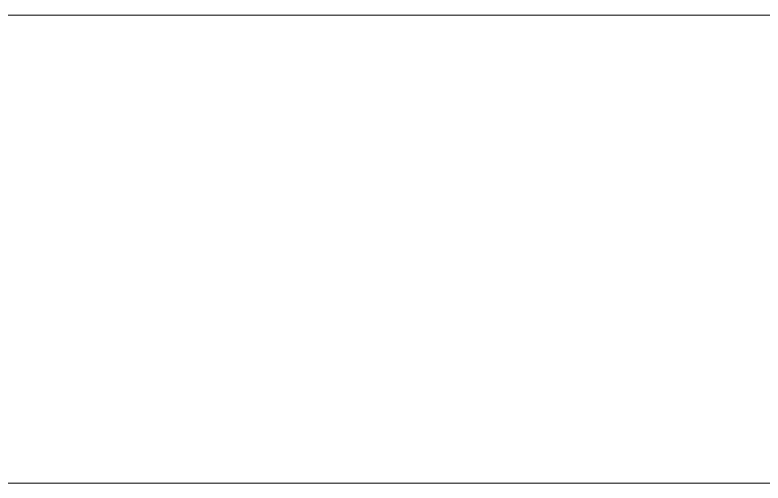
# Model space of a CAD drawing. Header units: centimetres. Extents: x 32 to 238, y -190 to 31.
# Drawn here: x 37.83 to 44.23, y -11.48 to -7.48 of the extents above; entities that cross this region are included whole.
import ezdxf

# ---------------------------------------------------------------- set-up
doc = ezdxf.new("R2010")
doc.units = ezdxf.units.CM
doc.header["$MEASUREMENT"] = 0
doc.layers.add('Layer 1', color=7, linetype='Continuous')

msp = doc.modelspace()

# ---------------------------------------------------------------- linework, layer by layer
at = {"layer": 'Layer 1', "color": 250, "lineweight": 9}
msp.add_open_spline([(74.37458, -7.47954), (74.37458, -7.47954), (74.8788, -7.47933), (74.8788, -7.47933), (74.8788, -7.47933), (75.38164, -8.79486), (75.38164, -9.48249), (75.38164, -10.17012), (74.87611, -11.48249), (74.87611, -11.48249), (74.87611, -11.48249), (33.88125, -11.48249), (33.88125, -11.48249), (33.88125, -11.48249), (33.38021, -10.16263), (33.38021, -9.47197), (33.38021, -8.78811), (33.88125, -7.48249), (33.88125, -7.48249), (33.88125, -7.48249), (34.37829, -7.48249), (34.37829, -7.48249), (34.37829, -7.48249), (34.37829, -9.48249), (34.37829, -9.48249), (34.37829, -9.48249), (35.02917, -9.48249), (35.02917, -9.48249), (35.02917, -9.48249), (35.02917, -7.48249), (35.02917, -7.48249), (49.06779, -7.48147), (59.69067, -7.48062), (73.72937, -7.47956), (73.72937, -7.47956), (73.72937, -9.48343), (73.72937, -9.48343), (73.72937, -9.48343), (74.37458, -9.48343), (74.37458, -9.48343), (74.37458, -9.48343), (74.37458, -7.47954), (74.37458, -7.47954)], degree=3, knots=[0, 0, 0, 0, 0.0714286, 0.0714286, 0.0714286, 0.1428571, 0.1428571, 0.1428571, 0.2142857, 0.2142857, 0.2142857, 0.2857143, 0.2857143, 0.2857143, 0.3571429, 0.3571429, 0.3571429, 0.4285714, 0.4285714, 0.4285714, 0.5, 0.5, 0.5, 0.5714286, 0.5714286, 0.5714286, 0.6428571, 0.6428571, 0.6428571, 0.7142857, 0.7142857, 0.7142857, 0.7857143, 0.7857143, 0.7857143, 0.8571429, 0.8571429, 0.8571429, 0.9285714, 0.9285714, 0.9285714, 1, 1, 1, 1], dxfattribs=at)

doc.saveas('drawing.dxf')
